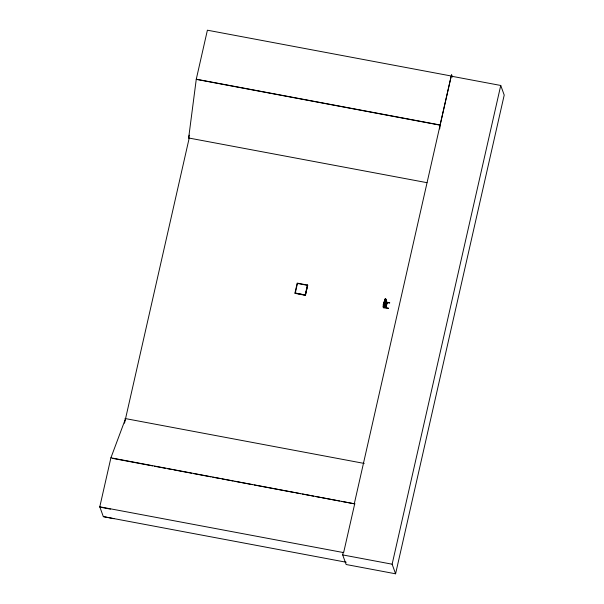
<?xml version="1.0" encoding="UTF-8"?>
<svg xmlns="http://www.w3.org/2000/svg" width="604" height="604" viewBox="0 0 604 604"><rect width="100%" height="100%" fill="white"/><g stroke="black" fill="none" stroke-linecap="round" stroke-linejoin="round"><path stroke-width="0.91" d="M384.416 303.661L383.751 306.915L383.548 305.028M387.149 302.732L385.563 298.806L386.847 303.163L386.885 302.695M383.306 304.59L383.706 302.921L383.306 304.59C382.483 313.468 385.473 295.152 383.464 304.356M384.484 302.823L385.284 298.912L384.484 301.26L385.042 302.732L385.042 300.279L384.423 303.586L384.884 304.854L385.918 300.792M383.88 303.442L383.397 305.798L383.812 305.277L383.782 306.945L384.386 304.046L383.955 304.582L383.985 302.989L383.819 303.382M384.552 302.687L384.71 301.736M354.291 503.781L451.241 75.998L207.391 30.2L196.277 79.2L188.652 137.916L189.218 138.022L124.522 423.193M439.697 128.901L440.12 124.998L451.241 75.998M388.621 308.183L383.359 307.323M388.576 308.44L383.313 307.542M384.423 302.174L389.686 303.049M384.884 299.584L384.484 301.26M384.725 303.85L384.635 303.359L386.122 307.512M385.752 298.837L385.473 299.267M384.801 304.137L383.993 308.085L383.208 306.862M385.979 307.006L385.911 307.715L384.099 302.778L383.872 303.495L383.646 302.906M386.93 302.657L385.858 307.504M387.126 302.596L386.145 307.64M113.914 518.677L103.322 516.616L99.788 506.809L110.91 457.809L354.858 503.887L341.336 501.343M189.271 135.168L188.637 137.984L426.952 182.665M307.715 285.148L297.206 283.102L294.895 293.31L305.405 295.356L307.685 285.073L305.405 295.356M295.273 293.159L297.432 283.442L307.33 285.299L305.179 295.016L295.25 293.076L305.179 295.016M451.309 76.18L500.746 85.466L504.212 95.07L395.59 573.8L346.145 564.514L342.687 554.91L343.306 552.169M354.759 503.608L343.638 552.607L99.788 506.809M395.59 573.8L392.132 564.196L500.746 85.466M384.469 301.902L389.739 302.763M384.635 303.359L386.22 307.285L384.227 301.872M125.557 418.61L110.91 457.809M385.231 298.904L385.458 298.55L386.809 303.065M385.231 298.942L385.458 298.55M384.869 303.57L385.533 300.324L385.216 299.441L384.99 300.12L384.816 299.652M386.9 302.506L386.077 307.542M385.858 299.803L385.964 300.83M196.277 79.2L440.12 124.998M196.338 79.381L440.188 125.179M124.983 418.504L364.212 463.434M112.865 458.436L152.638 465.903M154.488 466.25L165.587 468.334M167.436 468.689L172.065 469.557M173.914 469.904L191.491 473.204M193.34 473.551L210.909 476.85M212.759 477.198L220.166 478.587M222.015 478.934L233.114 481.018M234.964 481.365L252.54 484.665M254.39 485.02L294.163 492.486M296.013 492.834L300.641 493.702M302.491 494.049L313.589 496.133M315.439 496.48L320.06 497.349M321.909 497.696L339.486 500.995M342.687 554.91L392.132 564.196M103.322 516.616L346.243 562.241M99.894 507.088L110.479 509.149M451.498 74.413L452.426 77.018M383.925 303.623L383.925 306.069L383.925 303.623"/></g></svg>
